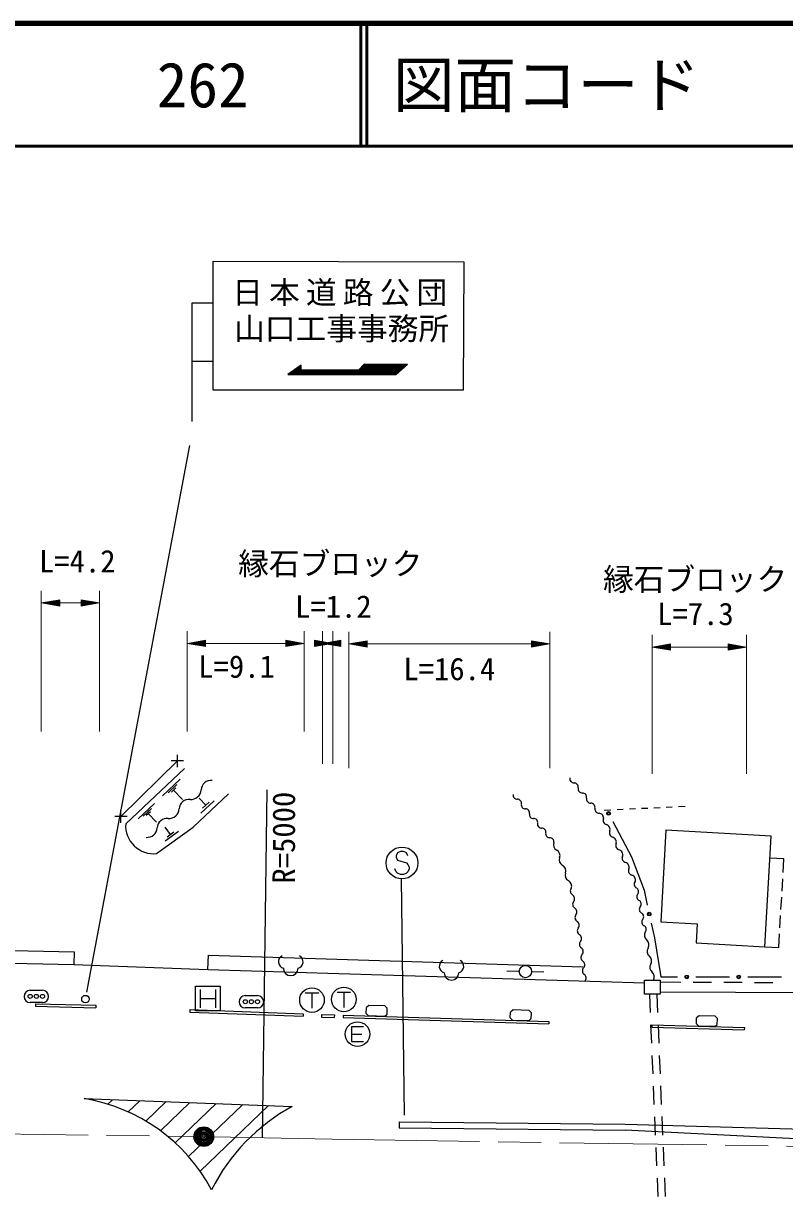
# Model space of a CAD drawing. Units: millimetres, scale not verified. Extents: x 40000 to 680000, y 20000 to 380000.
# Drawn here: x 90288 to 152252, y 284445 to 380000 of the extents above; entities that cross this region are included whole.
import ezdxf
from ezdxf.enums import TextEntityAlignment as Align

# ---------------------------------------------------------------- set-up
doc = ezdxf.new("R2010")
doc.units = ezdxf.units.MM
doc.header["$LTSCALE"] = 1000
doc.linetypes.add('CHAIN', pattern=[18.5, 12, -1.5, 3.5, -1.5])
for name, color, linetype, lineweight in [('M-BGD', 7, 'Continuous', 25), ('M-BGD-EXST', 7, 'Continuous', 25), ('M-BMK', 2, 'CHAIN', 13), ('M-BMK-SRVR', 3, 'Continuous', 25), ('M-STR-HTXT', 7, 'Continuous', 13), ('M-STR-STRC', 7, 'Continuous', 25), ('M-STR-STRD', 7, 'Continuous', 25), ('M-TTL', 2, 'Continuous', 140), ('M-TTL-LINE', 7, 'Continuous', 50)]:
    doc.layers.add(name, color=color, linetype=linetype, lineweight=lineweight)
doc.layers.add('M-TTL-TXT', color=7, linetype='Continuous')
doc.styles.add('ＭＳ ゴシック', font='')
doc.styles.get('ＭＳ ゴシック').set_extended_font_data('MS Gothic')

msp = doc.modelspace()

# ---------------------------------------------------------------- hatches: boundary and pattern name
at = {"layer": 'M-STR-STRC'}
h = msp.add_hatch(dxfattribs=at)
h.set_pattern_fill('USER', color=256, style=0, pattern_type=2)
h.set_pattern_definition([(136.76397, (91386, 867359), (-56.71023, -60.31421), []), (226.76397, (91386, 867359), (60.31722, -56.71307), [])])
h.paths.add_polyline_path([(118019, 352259), (117554, 351763), (112885, 351789), (112885, 352173), (111812, 351415), (120631, 351400), (121562, 352229)])

# ---------------------------------------------------------------- linework, layer by layer
at = {"layer": 'M-BGD'}
for p, q in [((102820, 319429), (102828, 320429)), ((102824, 319929), (98221, 315397)), ((103406, 319312), (98609, 314797)), ((103324, 319925), (102324, 319933)), ((101611, 317073), (103056, 318433)), ((102063, 317317), (102786, 317997)), ((102334, 317390), (102696, 317730)), ((102515, 317560), (103241, 316789)), ((99630, 315209), (100947, 316448)), ((105131, 316326), (104591, 316901)), ((105806, 316688), (104727, 315676)), ((105401, 316579), (104862, 316073)), ((98721, 315393), (97721, 315401)), ((98217, 314897), (98225, 315897)), ((100042, 315431), (100700, 316050)), ((100289, 315498), (100618, 315808)), ((100454, 315653), (101115, 314950)), ((137568, 315927), (138120, 315952)), ((138619, 315976), (139119, 315999)), ((139618, 316023), (140118, 316046)), ((140617, 316069), (141117, 316093)), ((141616, 316116), (142116, 316139)), ((142615, 316163), (143115, 316186)), ((143614, 316209), (144166, 316235)), ((102263, 313929), (101837, 314520)), ((138279, 314993), (139803, 312119)), ((102923, 314181), (101816, 313381)), ((102540, 314129), (101986, 313729)), ((142593, 314277), (142171, 306816)), ((151166, 313793), (142593, 314277)), ((150657, 304789), (151166, 313793)), ((139803, 312119), (140824, 309390)), ((152194, 311940), (151065, 312004)), ((152132, 310829), (152194, 311940)), ((152047, 309331), (152103, 310329)), ((140824, 309390), (141081, 308189)), ((151962, 307833), (152019, 308832)), ((142171, 306816), (145134, 306649)), ((151878, 306336), (151934, 307334)), ((141396, 306722), (141654, 305521)), ((145134, 306649), (145047, 305106)), ((151787, 304725), (151849, 305837)), ((141654, 305521), (142176, 302341)), ((145047, 305106), (150657, 304789)), ((78266, 304725), (94422, 304369)), ((94422, 304369), (94399, 303333)), ((105311, 302938), (105347, 304097)), ((105347, 304097), (135830, 303164)), ((150657, 304789), (151787, 304725)), ((130652, 302784), (129652, 302810)), ((131651, 302767), (132651, 302761)), ((142176, 302341), (143540, 302340)), ((145040, 302339), (147768, 302337)), ((149268, 302336), (151996, 302334)), ((142119, 301124), (163997, 301036)), ((142122, 301924), (143809, 301917)), ((144809, 301913), (146309, 301907)), ((147309, 301903), (148809, 301897)), ((149809, 301893), (151309, 301887)), ((141339, 299432), (141278, 300901)), ((141939, 299444), (141878, 300926)), ((118197, 299348), (118212, 299831)), ((118391, 299156), (118197, 299348)), ((118418, 300010), (118212, 299831)), ((119693, 299116), (118391, 299156)), ((119719, 299970), (118418, 300010)), ((119693, 299116), (119898, 299296)), ((119719, 299970), (119913, 299779)), ((119898, 299296), (119913, 299779)), ((129926, 298989), (129941, 299472)), ((130147, 299651), (129941, 299472)), ((131448, 299612), (130147, 299651)), ((131448, 299612), (131642, 299420)), ((131627, 298937), (131642, 299420)), ((145293, 299177), (145088, 298997)), ((146594, 299140), (145293, 299177)), ((146594, 299140), (146789, 298948)), ((130120, 298797), (129926, 298989)), ((131422, 298758), (130120, 298797)), ((131422, 298758), (131627, 298937)), ((141442, 296934), (141380, 298433)), ((142042, 296947), (141980, 298445)), ((145074, 298514), (145088, 298997)), ((145269, 298323), (145074, 298514)), ((146570, 298286), (145269, 298323)), ((146570, 298286), (146775, 298466)), ((146775, 298466), (146789, 298948)), ((141545, 294436), (141483, 295935)), ((142145, 294449), (142083, 295947)), ((141648, 291938), (141586, 293437)), ((142248, 291951), (142186, 293450)), ((141751, 289441), (141689, 290939)), ((142351, 289453), (142289, 290952)), ((141854, 286943), (141792, 288441)), ((142454, 286955), (142392, 288454)), ((141957, 284445), (141896, 285944)), ((142557, 284457), (142496, 285956))]:
    msp.add_line(p, q, dxfattribs=at)
for points in [[(101114, 312381), (104094, 314533), (106986, 317249)], [(69084, 303890), (94399, 303333), (105311, 302938), (140861, 301849)]]:
    msp.add_lwpolyline(points, dxfattribs=at)
msp.add_lwpolyline([(142117, 300924), (140854, 300934), (140863, 302073), (142127, 302063)], close=True, dxfattribs=at)
for centre, radius in [((137928, 315656), 150), ((137928, 315656), 120), ((137928, 315656), 100), ((137928, 315656), 100), ((137928, 315656), 100), ((137928, 315656), 100), ((141239, 307456), 150), ((141239, 307456), 120), ((141239, 307456), 100), ((141239, 307456), 100), ((141239, 307456), 100), ((141239, 307456), 100), ((131152, 302771), 500), ((144290, 302340), 150), ((144290, 302340), 120), ((144290, 302340), 100), ((144290, 302340), 100), ((144290, 302340), 100), ((144290, 302340), 100), ((148518, 302336), 150), ((148518, 302336), 120), ((148518, 302336), 100), ((148518, 302336), 100), ((148518, 302336), 100), ((148518, 302336), 100)]:
    msp.add_circle(centre, radius, dxfattribs=at)
for centre, radius, start, end in [((105574, 317522), 823, 84.99071, 176.73752), ((135115, 318488), 349, 169.52687, 269.67763), ((103931, 317616), 823, 264.99071, 356.73752), ((135111, 317790), 349, 349.52687, 89.67763), ((135797, 317663), 349, 169.52687, 269.67763), ((135793, 316965), 349, 349.52687, 89.67763), ((103787, 315976), 823, 84.99071, 176.73752), ((130485, 317131), 325, 168.0644, 272.1588), ((130509, 316482), 325, 348.0644, 92.1588), ((131145, 316348), 325, 168.0644, 272.1588), ((136479, 316838), 349, 169.52687, 269.67763), ((136475, 316140), 349, 349.52687, 89.67763), ((102144, 316070), 823, 264.99071, 356.73752), ((131169, 315699), 325, 348.0644, 92.1588), ((131804, 315565), 325, 168.0644, 272.1588), ((137162, 316014), 349, 169.52687, 269.67763), ((137158, 315316), 349, 349.52687, 89.67763), ((100886, 314651), 2281, 176.31739, 275.736), ((100356, 314524), 823, 264.99071, 356.73752), ((102000, 314430), 823, 84.99071, 176.73752), ((131829, 314916), 325, 348.0644, 92.1588), ((132464, 314782), 325, 168.0644, 272.1588), ((132489, 314133), 325, 348.0644, 92.1588), ((137871, 315116), 395, 159.77089, 253.57024), ((137648, 314359), 395, 339.77089, 73.57024), ((133124, 313998), 325, 168.0644, 272.1588), ((133148, 313349), 325, 348.0644, 92.1588), ((138389, 314086), 395, 159.77089, 253.57024), ((138165, 313329), 395, 339.77089, 73.57024), ((133939, 313107), 504, 159.69925, 242.13102), ((133468, 312215), 504, 339.69925, 62.13102), ((138906, 313056), 395, 159.77089, 253.57024), ((138683, 312299), 395, 339.77089, 73.57024), ((134414, 311865), 504, 159.69925, 242.13102), ((139423, 312026), 395, 159.77089, 253.57024), ((139200, 311269), 395, 339.77089, 73.57024), ((133942, 310973), 504, 339.69925, 62.13102), ((134889, 310623), 504, 159.69925, 242.13102), ((139941, 310996), 395, 159.77089, 253.57024), ((139717, 310238), 395, 339.77089, 73.57024), ((134417, 309731), 504, 339.69925, 62.13102), ((140347, 309887), 337, 140.39482, 242.47969), ((135172, 309327), 363, 140.94416, 238.99995), ((134798, 308705), 363, 320.94416, 58.99995), ((140036, 309290), 337, 320.39482, 62.47969), ((140555, 308861), 337, 140.39482, 242.47969), ((135362, 308248), 363, 140.94416, 238.99995), ((134988, 307625), 363, 320.94416, 58.99995), ((140244, 308264), 337, 320.39482, 62.47969), ((140763, 307834), 337, 140.39482, 242.47969), ((135552, 307168), 363, 140.94416, 238.99995), ((135178, 306545), 363, 320.94416, 58.99995), ((140451, 307237), 337, 320.39482, 62.47969), ((140970, 306808), 337, 140.39482, 242.47969), ((135742, 306088), 363, 140.94416, 238.99995), ((135368, 305465), 363, 320.94416, 58.99995), ((140659, 306211), 337, 320.39482, 62.47969), ((141347, 305732), 504, 148.34172, 230.85597), ((135910, 304992), 358, 136.85963, 235.72251), ((140711, 304951), 504, 328.34172, 50.85597), ((111587, 303561), 536, 116.08703, 255.33416), ((112515, 303561), 536, 284.66584, 63.91297), ((136030, 303912), 358, 136.85963, 235.72251), ((135508, 304401), 358, 316.85963, 55.72251), ((141569, 304422), 504, 148.34172, 230.85597), ((140933, 303641), 504, 328.34172, 50.85597), ((112051, 303042), 600, 180, 360), ((124672, 303193), 536, 116.08703, 255.33416), ((125600, 303193), 536, 284.66584, 63.91297), ((136149, 302833), 358, 136.85963, 235.72251), ((135627, 303322), 358, 316.85963, 55.72251), ((141790, 303113), 504, 148.34172, 230.85597), ((125136, 302675), 600, 180, 360), ((135746, 302242), 358, 316.85963, 55.72251), ((141154, 302332), 504, 328.34172, 50.85597)]:
    msp.add_arc(centre, radius, start, end, dxfattribs=at)
at = {"layer": 'M-BGD-EXST'}
for p, q in [((113228, 301049), (114328, 301049)), ((113778, 301049), (113778, 299799)), ((115820, 301104), (116920, 301104)), ((116370, 301104), (116370, 299854)), ((117985, 298274), (116985, 298274)), ((116985, 298274), (116985, 297074)), ((116985, 297674), (117835, 297674)), ((116985, 297074), (117985, 297074))]:
    msp.add_line(p, q, dxfattribs=at)
for centre in [(113778, 300449), (116370, 300504), (117485, 297674)]:
    msp.add_circle(centre, 1000, dxfattribs=at)
at = {"layer": 'M-BMK'}
for points in [[(69396, 289867), (83561, 289604), (104170, 289330)], [(105769, 289303), (115427, 289109), (168217, 288312)]]:
    msp.add_lwpolyline(points, dxfattribs=at)
at = {"layer": 'M-BMK-SRVR'}
msp.add_line((109736, 289223), (110126, 317586), dxfattribs=at)
for radius in [800, 800, 726, 651, 578, 486, 378, 298, 205, 87.8]:
    msp.add_circle((104970, 289319), radius, dxfattribs=at)
at = {"layer": 'M-STR-HTXT'}
for p, q in [((91737, 322327), (91737, 333797)), ((96476, 322327), (96476, 333797)), ((91737, 332797), (93237, 333047)), ((91737, 332797), (93237, 332547)), ((91737, 332797), (93237, 332797)), ((93237, 332847), (92037, 332847)), ((93237, 332747), (92037, 332747)), ((92337, 332897), (93237, 332897)), ((92337, 332697), (93237, 332697)), ((93237, 332947), (92637, 332947)), ((93237, 332647), (92637, 332647)), ((92937, 332997), (93237, 332997)), ((92937, 332597), (93237, 332597)), ((93237, 332547), (93237, 333047)), ((93237, 332797), (94976, 332797)), ((96476, 332797), (94976, 333047)), ((94976, 333047), (94976, 332547)), ((95276, 332997), (94976, 332997)), ((94976, 332947), (95576, 332947)), ((95876, 332897), (94976, 332897)), ((94976, 332847), (96176, 332847)), ((96476, 332797), (94976, 332547)), ((96476, 332797), (94976, 332797)), ((94976, 332747), (96176, 332747)), ((95876, 332697), (94976, 332697)), ((94976, 332647), (95576, 332647)), ((95276, 332597), (94976, 332597)), ((103609, 322327), (103609, 330505)), ((103609, 329505), (105109, 329755)), ((104809, 329705), (105109, 329705)), ((105109, 329255), (105109, 329755)), ((113137, 329505), (111637, 329755)), ((111637, 329755), (111637, 329255)), ((111937, 329705), (111637, 329705)), ((113137, 322327), (113137, 330505)), ((115481, 329505), (113981, 329755)), ((113981, 329755), (113981, 329255)), ((114281, 329705), (113981, 329705)), ((114633, 319683), (114633, 330505)), ((114633, 329505), (116133, 329755)), ((115481, 319683), (115481, 330505)), ((115833, 329705), (116133, 329705)), ((116133, 329255), (116133, 329755)), ((116778, 319334), (116778, 330455)), ((116778, 329455), (118278, 329705)), ((118278, 329205), (118278, 329705)), ((133139, 329455), (131639, 329705)), ((131639, 329705), (131639, 329205)), ((133139, 319334), (133139, 330455)), ((141469, 318885), (141469, 330206)), ((149151, 318885), (149151, 330206)), ((103609, 329505), (105109, 329255)), ((103609, 329505), (105109, 329505)), ((105109, 329555), (103909, 329555)), ((105109, 329455), (103909, 329455)), ((104209, 329605), (105109, 329605)), ((104209, 329405), (105109, 329405)), ((105109, 329655), (104509, 329655)), ((105109, 329355), (104509, 329355)), ((104809, 329305), (105109, 329305)), ((105109, 329505), (111637, 329505)), ((111637, 329655), (112237, 329655)), ((112537, 329605), (111637, 329605)), ((111637, 329555), (112837, 329555)), ((113137, 329505), (111637, 329255)), ((113137, 329505), (111637, 329505)), ((111637, 329455), (112837, 329455)), ((112537, 329405), (111637, 329405)), ((111637, 329355), (112237, 329355)), ((111937, 329305), (111637, 329305)), ((113981, 329655), (114581, 329655)), ((114881, 329605), (113981, 329605)), ((113981, 329555), (115181, 329555)), ((115481, 329505), (113981, 329255)), ((115481, 329505), (113981, 329505)), ((113981, 329455), (115181, 329455)), ((114881, 329405), (113981, 329405)), ((113981, 329355), (114581, 329355)), ((114281, 329305), (113981, 329305)), ((114633, 329505), (116133, 329255)), ((114633, 329505), (116133, 329505)), ((116133, 329555), (114933, 329555)), ((116133, 329455), (114933, 329455)), ((115233, 329605), (116133, 329605)), ((115233, 329405), (116133, 329405)), ((116133, 329505), (115481, 329505)), ((116133, 329655), (115533, 329655)), ((116133, 329355), (115533, 329355)), ((115833, 329305), (116133, 329305)), ((116778, 329455), (118278, 329205)), ((116778, 329455), (118278, 329455)), ((118278, 329505), (117078, 329505)), ((118278, 329405), (117078, 329405)), ((117378, 329555), (118278, 329555)), ((117378, 329355), (118278, 329355)), ((118278, 329605), (117678, 329605)), ((118278, 329305), (117678, 329305)), ((117978, 329655), (118278, 329655)), ((117978, 329255), (118278, 329255)), ((118278, 329455), (131639, 329455)), ((131939, 329655), (131639, 329655)), ((131639, 329605), (132239, 329605)), ((132539, 329555), (131639, 329555)), ((131639, 329505), (132839, 329505)), ((133139, 329455), (131639, 329205)), ((133139, 329455), (131639, 329455)), ((131639, 329405), (132839, 329405)), ((132539, 329355), (131639, 329355)), ((131639, 329305), (132239, 329305)), ((131939, 329255), (131639, 329255)), ((141469, 329206), (142969, 329456)), ((141469, 329206), (142969, 328956)), ((141469, 329206), (142969, 329206)), ((142969, 329256), (141769, 329256)), ((142969, 329156), (141769, 329156)), ((142069, 329306), (142969, 329306)), ((142069, 329106), (142969, 329106)), ((142969, 329356), (142369, 329356)), ((142969, 329056), (142369, 329056)), ((142669, 329406), (142969, 329406)), ((142669, 329006), (142969, 329006)), ((142969, 328956), (142969, 329456)), ((142969, 329206), (147651, 329206)), ((149151, 329206), (147651, 329456)), ((147651, 329456), (147651, 328956)), ((147951, 329406), (147651, 329406)), ((147651, 329356), (148251, 329356)), ((148551, 329306), (147651, 329306)), ((147651, 329256), (148851, 329256)), ((149151, 329206), (147651, 328956)), ((149151, 329206), (147651, 329206)), ((147651, 329156), (148851, 329156)), ((148551, 329106), (147651, 329106)), ((147651, 329056), (148251, 329056)), ((147951, 329006), (147651, 329006))]:
    msp.add_line(p, q, dxfattribs=at)
at = {"layer": 'M-STR-STRC'}
for p, q in [((104018, 347590), (104018, 357234)), ((104018, 357234), (105746, 357234)), ((104018, 352502), (105746, 352502)), ((103810, 345618), (95425, 301087)), ((120988, 312561), (120752, 312443)), ((121225, 312561), (120988, 312561)), ((121461, 312443), (121225, 312561)), ((120752, 312443), (120634, 312207)), ((120634, 312207), (120634, 312088)), ((120634, 312088), (120752, 311852)), ((120752, 311852), (121461, 311616)), ((121579, 312207), (121461, 312443)), ((121461, 311616), (121579, 311498)), ((120634, 310907), (120516, 311143)), ((120752, 310788), (120634, 310907)), ((120988, 310670), (120752, 310788)), ((121225, 310670), (120988, 310670)), ((121461, 310788), (121225, 310670)), ((121579, 310907), (121461, 310788)), ((121579, 311498), (121697, 311261)), ((121697, 311143), (121579, 310907)), ((121697, 311261), (121697, 311143)), ((121302, 291062), (121057, 310329)), ((90836, 301247), (91836, 301247)), ((104291, 299570), (104291, 301570)), ((104291, 301570), (106291, 301570)), ((104666, 301320), (104666, 299820)), ((105916, 301320), (105916, 299820)), ((106291, 301570), (106291, 299570)), ((91836, 300247), (90836, 300247)), ((104666, 300570), (105916, 300570)), ((108345, 300810), (109345, 300810)), ((106291, 299570), (104291, 299570)), ((109345, 299810), (108345, 299810)), ((95230, 292421), (112169, 291792)), ((97157, 291967), (97540, 292335)), ((98810, 291341), (99757, 292253)), ((100258, 290588), (101905, 292173)), ((101447, 289799), (103838, 292101)), ((102641, 288816), (105971, 292022)), ((103733, 287699), (108140, 291941)), ((104674, 286503), (110243, 291863))]:
    msp.add_line(p, q, dxfattribs=at)
for points in [[(105746, 360626), (126148, 360576), (126098, 350120), (105746, 350120)], [(118019, 352259), (117554, 351763), (112885, 351789), (112885, 352173), (111812, 351415), (120631, 351400), (121562, 352229)]]:
    msp.add_lwpolyline(points, close=True, dxfattribs=at)
for centre, radius in [((121107, 311616), 1300), ((90836, 300747), 167), ((91336, 300747), 167), ((91836, 300747), 167), ((95334, 300527), 305), ((108345, 300310), 167), ((108845, 300310), 167), ((109345, 300310), 167)]:
    msp.add_circle(centre, radius, dxfattribs=at)
for centre, radius, start, end in [((90836, 300747), 500, 90, 270), ((91836, 300747), 500, 270, 90), ((108345, 300310), 500, 90, 270), ((109345, 300310), 500, 270, 90), ((92892, 278197), 14416, 28.16526, 80.6664), ((119842, 277798), 15959, 118.73759, 153.17118)]:
    msp.add_arc(centre, radius, start, end, dxfattribs=at)
at = {"layer": 'M-STR-STRD'}
for p, q in [((91266, 300154), (91260, 299954)), ((91266, 300154), (96188, 300022)), ((91260, 299954), (96182, 299822)), ((96188, 300022), (96182, 299822)), ((103841, 299668), (103834, 299468)), ((103834, 299468), (113053, 299132)), ((103841, 299668), (113061, 299331)), ((113061, 299331), (113053, 299132)), ((114549, 299267), (114542, 299068)), ((114549, 299267), (115603, 299239)), ((115603, 299239), (115597, 299039)), ((116324, 299219), (116319, 299020)), ((116324, 299219), (116324, 299219)), ((116324, 299219), (133068, 298707)), ((114542, 299068), (115597, 299039)), ((116319, 299020), (133062, 298507)), ((133068, 298707), (133062, 298507)), ((141455, 298431), (141449, 298231)), ((141449, 298231), (148976, 298017)), ((141455, 298431), (148982, 298217)), ((148982, 298217), (148976, 298017)), ((120876, 290533), (120871, 290033)), ((120876, 290533), (139272, 290345)), ((120871, 290033), (139267, 289845))]:
    msp.add_line(p, q, dxfattribs=at)
for points in [[(226350, 287630), (182586, 287660), (139267, 289845)], [(139272, 290345), (183883, 289088), (206324, 289050), (226351, 288130), (248612, 288076)]]:
    msp.add_lwpolyline(points, dxfattribs=at)
at = {"layer": 'M-TTL'}
msp.add_line((680000, 380000), (40000, 380000), dxfattribs=at)
at = {"layer": 'M-TTL-LINE'}
for p, q in [((117750, 380000), (117750, 370000)), ((118250, 380000), (118250, 370000)), ((40000, 370000), (680000, 370000))]:
    msp.add_line(p, q, dxfattribs=at)

# ---------------------------------------------------------------- texts
at = {"layer": 'M-BMK-SRVR', "style": 'ＭＳ ゴシック'}
msp.add_text('R=5000', height=1833, rotation=90, dxfattribs=at).set_placement((111478, 309937), align=Align.MIDDLE_LEFT)
at = {"layer": 'M-STR-HTXT', "style": 'ＭＳ ゴシック'}
for s, p in [('L=4.2', (94668, 334730)), ('縁石ブロック', (115269, 334531)), ('縁石ブロック', (144973, 333259)), ('L=1.2', (115518, 331039)), ('L=7.3', (144998, 330440)), ('L=9.1', (107637, 326150)), ('L=16.4', (124958, 325955))]:
    msp.add_text(s, height=1833, dxfattribs=at).set_placement(p, align=Align.BOTTOM_CENTER)
at = {"layer": 'M-STR-STRC', "style": 'ＭＳ ゴシック'}
msp.add_text('山口工事事務所', height=1833, dxfattribs=at).set_placement((116196, 353676), align=Align.BOTTOM_CENTER)
at = {"layer": 'M-STR-STRC', "insert": (116286, 356960), "char_height": 1833, "attachment_point": 8, "style": 'ＭＳ ゴシック'}
msp.add_mtext('\\T1.2;日本道路公団', dxfattribs=at)
at = {"layer": 'M-TTL-TXT', "style": 'ＭＳ ゴシック'}
for s, p in [('262', (101142, 375000)), ('図面コード', (120380, 375000))]:
    msp.add_text(s, height=3666, dxfattribs=at).set_placement(p, align=Align.MIDDLE_LEFT)

doc.saveas('drawing.dxf')
